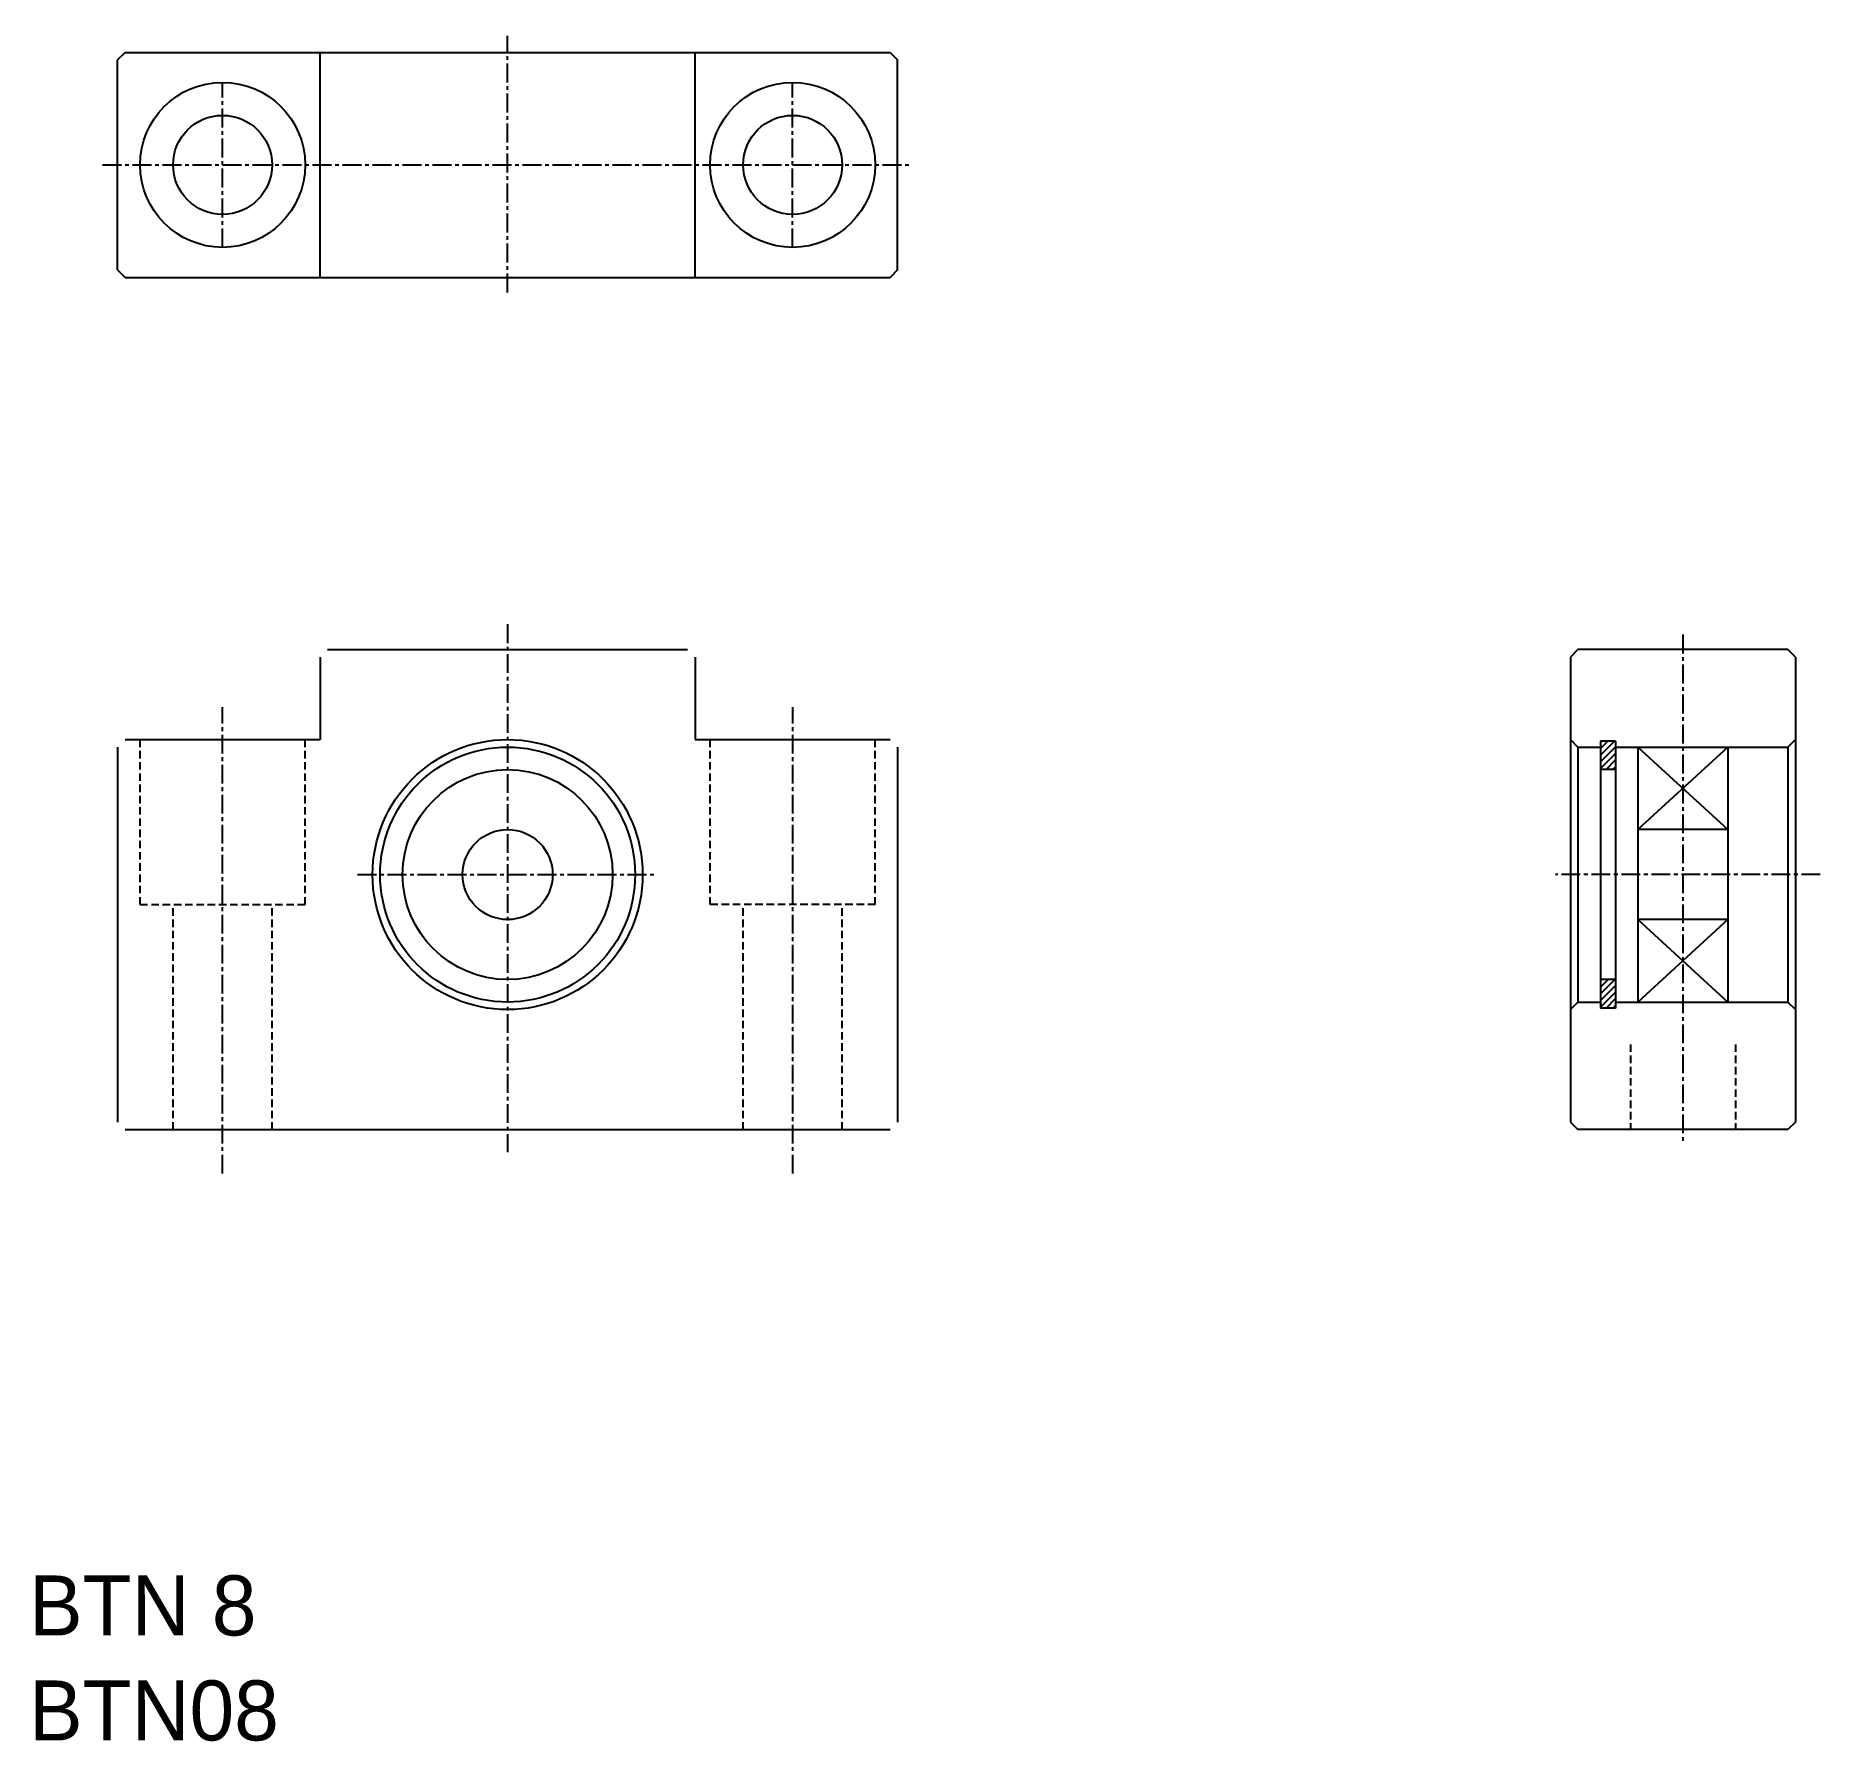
# Model space of a CAD drawing. Extents: x -2 to 117, y 53 to 167.
import ezdxf

# ---------------------------------------------------------------- set-up
doc = ezdxf.new("R2010")
doc.units = 0
doc.linetypes.add('CENTER', pattern=[2, 1.25, -0.25, 0.25, -0.25])
doc.linetypes.add('DASHED', pattern=[0.75, 0.5, -0.25])
doc.layers.get('0').update_dxf_attribs({"linetype": 'CONTINUOUS'})
doc.layers.add('CENTER', color=1, linetype='CENTER')

# ---------------------------------------------------------------- blocks, each defined once
blk = doc.blocks.new('*X27')
at = {"color": 0, "linetype": 'CONTINUOUS'}
for p, q in [((102.36, 118.56), (103.3, 119.5)), ((102.36, 119), (102.86, 119.5)), ((102.36, 119.45), (102.42, 119.5)), ((102.36, 118.12), (103.36, 119.12)), ((102.36, 117.68), (103.36, 118.68)), ((102.73, 117.6), (103.36, 118.24)), ((103.17, 117.6), (103.36, 117.79)), ((102.36, 102.65), (103.31, 103.6)), ((102.36, 103.09), (102.87, 103.6)), ((102.36, 103.54), (102.43, 103.6)), ((102.36, 102.21), (103.36, 103.21)), ((102.36, 101.77), (103.36, 102.77)), ((102.74, 101.7), (103.36, 102.33)), ((103.18, 101.7), (103.36, 101.88))]:
    blk.add_line(p, q, dxfattribs=at)

msp = doc.modelspace()

# ---------------------------------------------------------------- linework, layer by layer
at = {"color": 7, "linetype": 'CONTINUOUS'}
for p, q in [((4.01, 165.42), (3.51, 164.92)), ((4.01, 165.42), (55.01, 165.42)), ((17.01, 150.42), (17.01, 165.42)), ((42.01, 150.42), (42.01, 165.42)), ((55.01, 165.42), (55.51, 164.92)), ((3.51, 150.92), (3.51, 164.92)), ((55.51, 150.92), (55.51, 164.92)), ((3.51, 150.92), (4.01, 150.42)), ((4.01, 150.42), (55.01, 150.42)), ((55.51, 150.92), (55.01, 150.42)), ((17.01, 125.1), (17.01, 119.6)), ((17.51, 125.6), (41.51, 125.6)), ((42.01, 125.1), (42.01, 119.6)), ((100.86, 125.6), (100.36, 125.1)), ((100.36, 125.1), (100.36, 94.1)), ((114.86, 125.6), (100.86, 125.6)), ((115.36, 125.1), (114.86, 125.6)), ((115.36, 125.1), (115.36, 94.1)), ((3.51, 119.1), (3.51, 94.1)), ((4.01, 119.6), (17.01, 119.6)), ((42.01, 119.6), (55.01, 119.6)), ((55.51, 119.1), (55.51, 94.1)), ((100.86, 119.1), (100.36, 119.6)), ((100.86, 119.1), (100.86, 102.1)), ((100.86, 119.1), (102.36, 119.1)), ((103.36, 119.5), (102.36, 119.5)), ((102.36, 119.5), (102.36, 101.7)), ((103.36, 119.5), (103.36, 101.7)), ((103.36, 119.1), (104.86, 119.1)), ((104.86, 119.1), (104.86, 102.1)), ((104.86, 119.1), (114.86, 119.1)), ((110.86, 119.1), (110.86, 102.1)), ((114.86, 119.1), (115.36, 119.6)), ((114.86, 119.1), (114.86, 102.1)), ((103.36, 117.6), (102.36, 117.6)), ((110.86, 113.6), (104.86, 113.6)), ((110.86, 107.6), (104.86, 107.6)), ((110.86, 107.6), (104.86, 107.6)), ((103.36, 103.6), (102.36, 103.6)), ((100.86, 102.1), (100.36, 101.6)), ((100.86, 102.1), (102.36, 102.1)), ((103.36, 101.7), (102.36, 101.7)), ((103.36, 102.1), (104.86, 102.1)), ((104.86, 102.1), (114.86, 102.1)), ((114.86, 102.1), (115.36, 101.6)), ((100.36, 94.1), (100.86, 93.6)), ((115.36, 94.1), (114.86, 93.6)), ((4.01, 93.6), (55.01, 93.6)), ((114.86, 93.6), (100.86, 93.6))]:
    msp.add_line(p, q, dxfattribs=at)
at = {"color": 3, "linetype": 'DASHED'}
for p, q in [((5.01, 108.6), (5.01, 119.6)), ((16.01, 108.6), (16.01, 119.6)), ((43.02, 108.6), (43.02, 119.6)), ((54.02, 108.6), (54.02, 119.6)), ((5.01, 108.6), (16.01, 108.6)), ((7.21, 93.6), (7.21, 108.6)), ((13.81, 93.6), (13.81, 108.6)), ((54.02, 108.6), (43.02, 108.6)), ((45.22, 93.6), (45.22, 108.6)), ((51.82, 93.6), (51.82, 108.6)), ((104.36, 99.28), (104.36, 93.6)), ((111.36, 99.28), (111.36, 93.6))]:
    msp.add_line(p, q, dxfattribs=at)
at = {"color": 3, "linetype": 'CONTINUOUS'}
for p, q in [((104.86, 119.1), (110.86, 113.6)), ((110.86, 119.1), (104.86, 113.6)), ((104.86, 107.6), (110.86, 102.1)), ((110.86, 107.6), (104.86, 102.1))]:
    msp.add_line(p, q, dxfattribs=at)
at = {"color": 7, "linetype": 'CONTINUOUS'}
for centre, radius in [((10.51, 157.92), 5.5), ((48.51, 157.92), 5.5), ((10.51, 157.92), 3.3), ((48.51, 157.92), 3.3), ((29.51, 110.6), 9), ((29.51, 110.6), 8.5), ((29.51, 110.6), 7), ((29.51, 110.6), 3)]:
    msp.add_circle(centre, radius, dxfattribs=at)
at = {"layer": 'CENTER', "color": 1, "linetype": 'CENTER'}
for p, q in [((29.51, 149.42), (29.51, 166.53)), ((10.51, 152.42), (10.51, 163.42)), ((48.51, 152.42), (48.51, 163.42)), ((2.51, 157.92), (56.51, 157.92)), ((29.51, 127.29), (29.51, 92.1)), ((107.86, 126.6), (107.86, 92.6)), ((10.51, 90.67), (10.51, 121.76)), ((48.52, 90.67), (48.52, 121.76)), ((19.51, 110.6), (39.51, 110.6)), ((117.01, 110.6), (99.36, 110.6))]:
    msp.add_line(p, q, dxfattribs=at)

# ---------------------------------------------------------------- block references
at = {"color": 3, "linetype": 'CONTINUOUS'}
msp.add_blockref('*X27', (0, 0), dxfattribs=at)

# ---------------------------------------------------------------- texts
at = {"color": 7, "linetype": 'CONTINUOUS'}
for s, p in [('BTN 8', (-2.39, 59.87)), ('BTN08', (-2.39, 52.87))]:
    msp.add_text(s, height=4, dxfattribs=at).set_placement(p)

doc.saveas('drawing.dxf')
